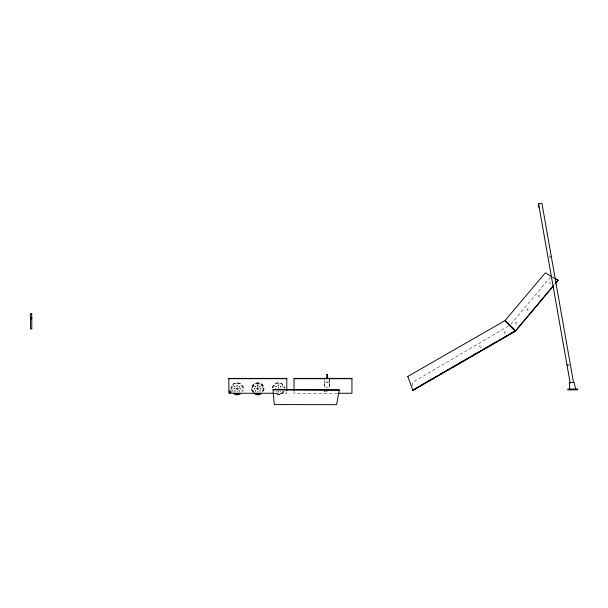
<?xml version="1.0" encoding="UTF-8"?>
<svg xmlns="http://www.w3.org/2000/svg" width="608" height="608" viewBox="0 0 608 608"><rect width="100%" height="100%" fill="white"/><g stroke="black" fill="none" stroke-linecap="round" stroke-linejoin="round"><path stroke-width="0.46" stroke-dasharray="3.04 2.28" d="M230.972 389.47C229.885 379.194 247.106 381.93 242.896 391.362M263.515 391.362C267.71 378.845 246.058 381.11 252.753 392.494M272.262 387.836C273.053 380.844 284.232 381.14 284.65 388.17M237.637 392.183L237.188 391.408L236.732 392.183M258.263 392.183L257.807 391.408L257.359 392.183M284.141 391.362C282.598 395.01 277.529 396.226 274.497 393.672M510.994 324.125L551.19 276.214M550.316 281.724L549.685 282.469L550.027 283.389L550.985 283.564M549.51 257.784L550.255 257.154L550.08 256.188L549.161 255.862M568.343 366.039L569.088 365.408L568.921 364.443L568.001 364.116M276.602 391.385L275.865 391.385M280.957 391.423L280.326 391.438M508.569 325.964L412.733 382.348L412.733 386.688M278.168 388.375L278.684 388.368M275.12 388.345L275.515 388.337M281.36 388.33L281.755 388.345M550.05 256.196L550.255 257.154M234.126 388.299C232.279 389.257 235.767 389.599 234.133 388.299M324.566 391.826L329.658 391.826M274.436 393.254L286.778 393.254L286.778 391.4M337.698 393.254L294.014 393.254L294.014 391.4M552.695 277.081L554.2 277.947M552.406 276.974L554.162 278.008M329.658 378.662L329.658 382.052L324.566 382.052L324.566 380.357M329.521 378.662L329.521 389.477M324.756 390.518L324.756 391.826M324.702 378.662L324.702 389.477M257.815 383.321L257.815 388.824M253.924 392.722A5.51 5.51 0 0 1 253.597 385.29A5.51 5.51 0 0 1 260.976 384.317A5.51 5.51 0 0 1 262.588 391.582M282.834 391.362A5.084 5.084 0 0 1 274.763 392.335M273.524 387.501A5.084 5.084 0 0 1 283.374 387.615M283.906 391.263A5.996 5.996 0 0 1 274.656 393.475M272.513 387.881A5.996 5.996 0 0 1 284.392 388.2M254.212 392.411A5.084 5.084 0 0 1 253.939 385.525A5.084 5.084 0 0 1 260.786 384.697A5.084 5.084 0 0 1 262.154 391.461M252.958 392.342A5.996 5.996 0 0 1 257.184 382.858A5.996 5.996 0 0 1 263.287 391.263M233.594 392.411A5.084 5.084 0 0 1 233.32 385.525A5.084 5.084 0 0 1 240.16 384.697A5.084 5.084 0 0 1 241.528 391.461M231.222 389.447A5.996 5.996 0 0 1 238.123 382.903A5.996 5.996 0 0 1 242.66 391.263M479.765 345.891L479.765 346.872L480.609 347.358L481.46 346.872L481.46 345.891L480.609 345.405L479.765 345.891M504.131 331.824L504.131 332.796L504.974 333.29L505.826 332.804L505.826 331.824L504.974 331.337L504.131 331.824M239.78 388.732C240.586 390.655 241.194 387.197 239.78 388.732M260.399 388.732C261.212 390.655 261.82 387.197 260.399 388.732M236.679 385.594C237.371 387.562 238.184 384.142 236.679 385.594M257.306 385.594C257.997 387.562 258.81 384.142 257.306 385.594M277.924 385.594C278.624 387.562 279.437 384.142 277.924 385.594M236.679 388.694C237.348 390.67 238.207 387.266 236.679 388.694M257.306 388.694C257.974 390.67 258.833 387.266 257.306 388.694M234.483 386.49C235.121 388.482 236.033 385.084 234.483 386.49M234.483 390.883C235.121 392.874 236.033 389.477 234.483 390.883M236.938 387.706L237.439 387.843L236.938 387.706M236.938 389.796L237.439 389.933L236.938 389.796M237.979 388.755L238.48 388.884L237.979 388.755M238.876 386.49C239.514 388.482 240.426 385.084 238.876 386.49M255.109 386.49C255.748 388.482 256.66 385.084 255.109 386.49M255.109 390.883C255.748 392.874 256.66 389.477 255.109 390.883M257.556 387.706L258.058 387.843L257.556 387.706M257.556 389.796L258.058 389.933L257.556 389.796M258.598 388.755L259.107 388.884L258.598 388.755M259.502 386.49C260.14 388.482 261.052 385.084 259.502 386.49M275.736 386.49C276.374 388.482 277.278 385.084 275.736 386.49M278.183 387.706L278.684 387.843L278.183 387.706M277.932 391.788C278.57 393.779 279.475 390.389 277.932 391.788M280.128 386.49C280.767 388.482 281.671 385.084 280.128 386.49M238.898 390.83C239.324 392.874 240.578 389.591 238.898 390.83M259.517 390.83C259.943 392.874 261.204 389.591 259.517 390.83M254.22 388.634C254.638 390.678 255.907 387.402 254.22 388.634M235.904 388.725L236.383 388.915L235.904 388.725M256.523 388.725L257.009 388.915L256.523 388.725M516.276 322.293L515.645 323.046L515.979 323.965L516.944 324.132L517.568 323.388L517.233 322.468L516.276 322.293M527.622 308.773L526.992 309.518L527.326 310.437L528.291 310.612L528.914 309.86L528.58 308.94L527.622 308.773M538.969 295.245L538.338 295.997L538.673 296.917L539.638 297.084L540.269 296.339L539.927 295.42L538.969 295.245M329.658 382.44L324.566 382.44L324.566 387.136L329.658 387.136L329.658 382.44"/><path stroke-width="0.91" d="M273.022 389.72L339.226 390.024L273.022 389.72L274.254 404.571L336.574 404.677L339.226 390.024M555.507 283.077L557.962 280.121L554.952 278.388M515.424 330.836L553.683 285.251M513.175 328.176L515.637 331.048L553.333 286.11M555.157 283.959L557.962 280.121M459.374 362.946L461.016 361.996M474.134 354.426L475.775 353.476M511.032 333.123L512.666 332.181M511.313 326.336L515.371 331.276L412.885 390.45L423.426 383.998M425.038 383.063L426.71 382.105M428.313 381.17L438.17 375.486M439.789 374.543L445.542 371.23M447.169 370.287L482.425 349.934M484.036 349.007L486.522 347.563M487.312 347.122L497.184 341.407M498.78 340.503L515.219 330.995L412.779 390.161M407.793 376.451L504.838 320.72L515.371 331.276M30.408 314.465L31.715 314.45M30.446 318.638L31.745 318.622L31.738 317.581L30.438 317.589L30.446 319.025L31.745 318.622M326.732 374.429L327.492 374.429M326.329 377.788L327.894 377.788M228.851 378.693L286.778 378.693M294.014 378.693L351.941 378.693M273.486 393.254L228.851 393.254L228.851 378.396L286.778 378.396L286.778 390.473M338.648 393.254L351.941 393.254L351.941 378.396L294.014 378.396L294.014 390.473M551.745 276.61L545.292 272.87L505.104 320.515L515.637 331.048M554.777 278.342L558.197 280.334M407.793 376.428L412.885 390.427M575.647 389.074L574.119 382.576L569.293 382.576L569.78 389.074M567.256 364.747L567.424 365.704M573.511 382.5L541.918 203.323L538.308 203.984L538.901 207.32M538.582 203.908L570.175 383.086M327.324 374.429L327.324 377.317L326.899 377.317L326.899 374.429M260.353 393.224A5.084 5.084 0 0 1 255.269 393.224M261.334 393.672A5.996 5.996 0 0 1 254.038 393.475M239.727 393.224A5.084 5.084 0 0 1 234.642 393.224M240.707 393.672A5.996 5.996 0 0 1 233.411 393.475M229.376 391.271L229.376 392.244L230.219 392.738L231.07 392.244L231.07 391.271L230.219 390.784L229.376 391.271M31.707 313.675L30.4 313.682L30.529 328.898L31.836 328.89L31.707 313.675M577.6 389.074L567.826 389.074L567.826 389.857L577.6 389.857L577.6 389.074"/></g></svg>
